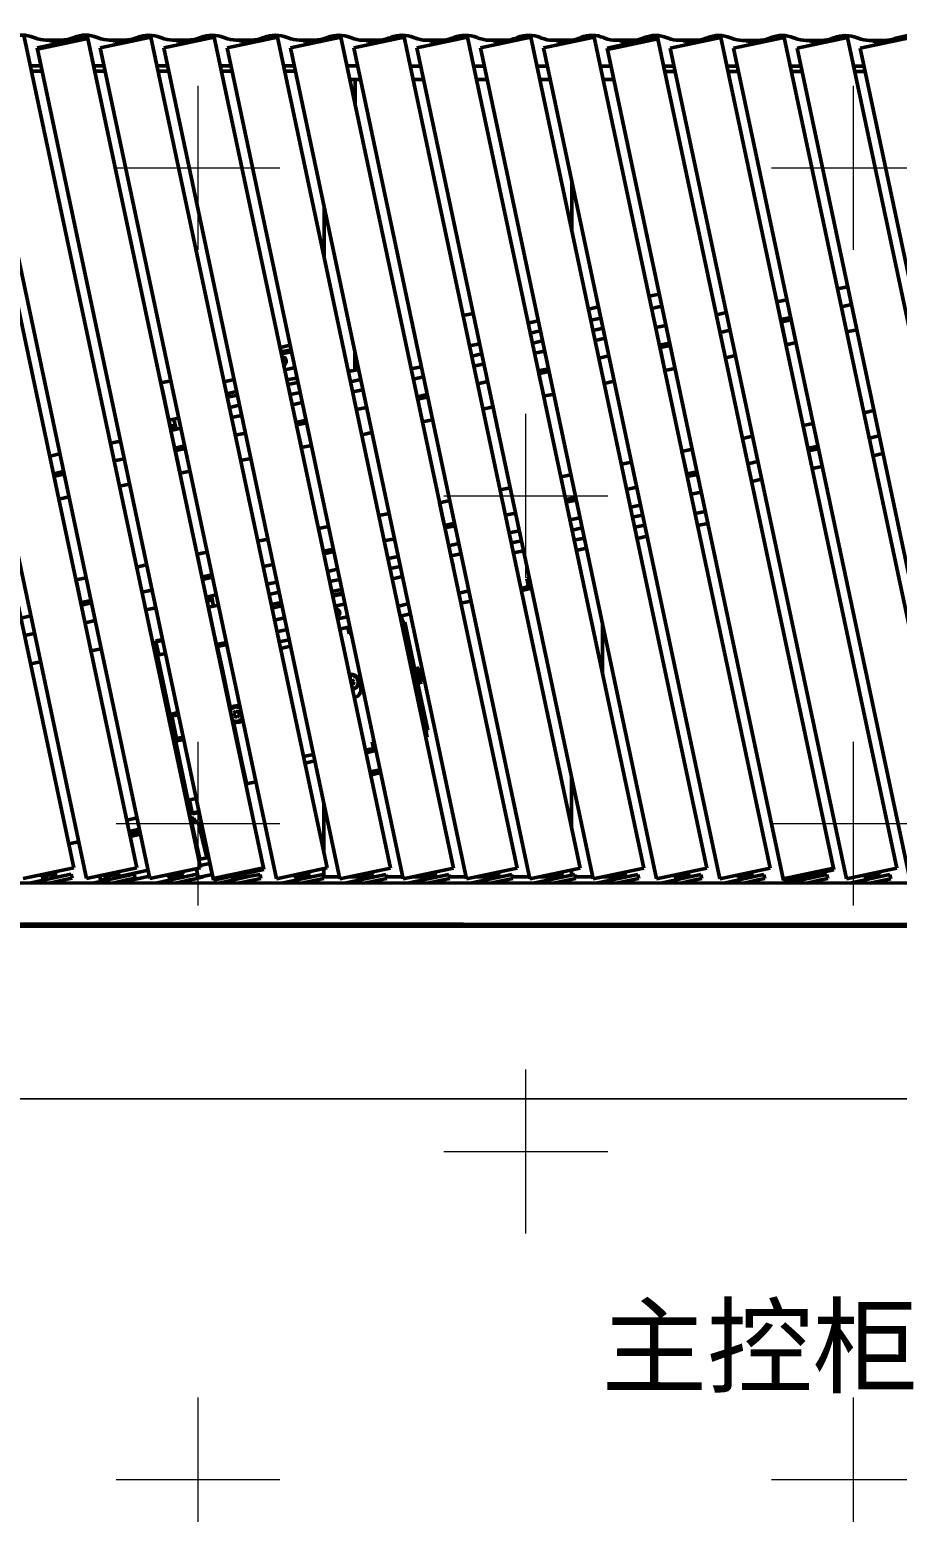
# Model space of a CAD drawing. Header units: millimetres. Extents: x 845401 to 948039, y 511594 to 550263.
# Drawn here: x 916154 to 916995, y 535198 to 536634 of the extents above; entities that cross this region are included whole.
import ezdxf

# ---------------------------------------------------------------- set-up
doc = ezdxf.new("R2010")
doc.units = ezdxf.units.MM
for name, color, linetype in [('00', 7, 'Continuous'), ('DIM', 2, 'Continuous'), ('MARK', 3, 'Continuous')]:
    doc.layers.add(name, color=color, linetype=linetype)
doc.layers.add('A-剖-0.10mm.......SECT-L01', color=255, linetype='Continuous', lineweight=18)
doc.layers.add('可见 (ISO)', color=7, linetype='Continuous', lineweight=50)
doc.styles.add('MtXpl_', font='simfang.ttf')

# ---------------------------------------------------------------- blocks, each defined once
blk = doc.blocks.new('20210329143249')
at = {"color": 7, "linetype": 'Continuous', "lineweight": 25}
blk.add_line((-1554, 45), (44, 45), dxfattribs=at)
at = {"layer": 'MARK', "style": 'MtXpl_'}
blk.add_text('主控柜', height=75, dxfattribs=at).set_placement((-940.1, -232.1))
blk = doc.blocks.new('单件分离新结构核图')
at = {"layer": '可见 (ISO)'}
for p, q in [((4622459.9, 894477.5), (4622288.9, 895282)), ((4622521.2, 894477.5), (4622350.2, 895282)), ((4622582.6, 894477.5), (4622411.6, 895282)), ((4622420.8, 895281.6), (4622421.8, 895281.2)), ((4622472.9, 895282), (4622424, 895271.6)), ((4622458.9, 895281.2), (4622459.9, 895281.6)), ((4622470.1, 895283.8), (4622459.6, 895281.5)), ((4622643.9, 894477.5), (4622472.9, 895282)), ((4622482.1, 895281.6), (4622483.1, 895281.2)), ((4622534.3, 895282), (4622485.3, 895271.6)), ((4622520.2, 895281.2), (4622521.2, 895281.6)), ((4622531.4, 895283.8), (4622521, 895281.5)), ((4622705.3, 894477.5), (4622534.3, 895282)), ((4622543.5, 895281.6), (4622544.5, 895281.2)), ((4622595.6, 895282), (4622546.7, 895271.6)), ((4622581.5, 895281.2), (4622582.5, 895281.6)), ((4622592.8, 895283.8), (4622582.3, 895281.5)), ((4622766.6, 894477.5), (4622595.6, 895282)), ((4622604.8, 895281.6), (4622605.8, 895281.2)), ((4622656.9, 895282), (4622608, 895271.6)), ((4622642.9, 895281.2), (4622643.9, 895281.6)), ((4622654.1, 895283.8), (4622643.6, 895281.5)), ((4622827.9, 894477.5), (4622656.9, 895282)), ((4622666.2, 895281.6), (4622667.2, 895281.2)), ((4622718.3, 895282), (4622669.4, 895271.6)), ((4622704.2, 895281.2), (4622705.2, 895281.6)), ((4622715.5, 895283.8), (4622705, 895281.5)), ((4622889.3, 894477.5), (4622718.3, 895282)), ((4622727.5, 895281.6), (4622728.5, 895281.2)), ((4622779.6, 895282), (4622730.7, 895271.6)), ((4622765.6, 895281.2), (4622766.6, 895281.6)), ((4622776.8, 895283.8), (4622766.3, 895281.5)), ((4622950.6, 894477.5), (4622779.6, 895282)), ((4622788.8, 895281.6), (4622789.8, 895281.2)), ((4622841, 895282), (4622792, 895271.6)), ((4622826.9, 895281.2), (4622827.9, 895281.6)), ((4622838.1, 895283.8), (4622827.7, 895281.5)), ((4623012, 894477.5), (4622841, 895282)), ((4622850.2, 895281.6), (4622851.2, 895281.2)), ((4622902.3, 895282), (4622853.4, 895271.6)), ((4622888.2, 895281.2), (4622889.2, 895281.6)), ((4622899.5, 895283.8), (4622889, 895281.5)), ((4623073.3, 894477.5), (4622902.3, 895282)), ((4622911.5, 895281.6), (4622912.5, 895281.2)), ((4622963.6, 895282), (4622914.7, 895271.6)), ((4622949.6, 895281.2), (4622950.6, 895281.6)), ((4622960.8, 895283.8), (4622950.3, 895281.5)), ((4623134.6, 894477.5), (4622963.6, 895282)), ((4622972.9, 895281.6), (4622973.9, 895281.2)), ((4623025, 895282), (4622976.1, 895271.6)), ((4623010.9, 895281.2), (4623011.9, 895281.6)), ((4623022.2, 895283.8), (4623011.7, 895281.5)), ((4623196, 894477.5), (4623025, 895282)), ((4623034.2, 895281.6), (4623035.2, 895281.2)), ((4623086.3, 895282), (4623037.4, 895271.6)), ((4623072.3, 895281.2), (4623073.3, 895281.6)), ((4623083.5, 895283.8), (4623073, 895281.5)), ((4623257.3, 894477.5), (4623086.3, 895282)), ((4623095.5, 895281.6), (4623096.5, 895281.2)), ((4623147.7, 895282), (4623098.7, 895271.6)), ((4623133.6, 895281.2), (4623134.6, 895281.6)), ((4623144.8, 895283.8), (4623134.4, 895281.5)), ((4623318.7, 894477.5), (4623147.7, 895282)), ((4623156.9, 895281.6), (4623157.9, 895281.2)), ((4623209, 895282), (4623160.1, 895271.6)), ((4623194.9, 895281.2), (4623195.9, 895281.6)), ((4623206.2, 895283.8), (4623195.7, 895281.5)), ((4623380, 894477.5), (4623209, 895282)), ((4623218.2, 895281.6), (4623219.2, 895281.2)), ((4623270.3, 895282), (4623221.4, 895271.6)), ((4623256.3, 895281.2), (4623257.3, 895281.6)), ((4623267.5, 895283.8), (4623257, 895281.5)), ((4622472.3, 894467.1), (4622301.3, 895271.6)), ((4622533.7, 894467.1), (4622362.7, 895271.6)), ((4622595, 894467.1), (4622424, 895271.6)), ((4622473.2, 895280.5), (4622424.3, 895270.1)), ((4622595.3, 894465.6), (4622424.3, 895270.1)), ((4622447.7, 895279.1), (4622432.9, 895279.1)), ((4622437.5, 895279.1), (4622437.9, 895276.9)), ((4622447.7, 895279), (4622437.9, 895276.9)), ((4622450.1, 895279.2), (4622440.7, 895277.2)), ((4622440.7, 895277.2), (4622441.1, 895275.2)), ((4622441.8, 895277.7), (4622441.8, 895277.4)), ((4622444.9, 895278.4), (4622444.9, 895278.1)), ((4622448.1, 895279.1), (4622447.7, 895279)), ((4622455.4, 895280.1), (4622455.8, 895278.3)), ((4622644.2, 894476), (4622473.2, 895280.5)), ((4622656.4, 894467.1), (4622485.3, 895271.6)), ((4622509.1, 895279.1), (4622494.3, 895279.1)), ((4622498.8, 895279.1), (4622499.3, 895276.9)), ((4622509, 895279), (4622499.3, 895276.9)), ((4622511.4, 895279.2), (4622502, 895277.2)), ((4622502, 895277.2), (4622502.5, 895275.2)), ((4622503.1, 895277.7), (4622503.2, 895277.4)), ((4622506.2, 895278.4), (4622506.3, 895278.1)), ((4622509.5, 895279.1), (4622509, 895279)), ((4622516.8, 895280.1), (4622517.1, 895278.3)), ((4622717.7, 894467.1), (4622546.7, 895271.6)), ((4622570.4, 895279.1), (4622555.6, 895279.1)), ((4622560.1, 895279.1), (4622560.6, 895276.9)), ((4622570.4, 895279), (4622560.6, 895276.9)), ((4622572.7, 895279.2), (4622563.4, 895277.2)), ((4622563.4, 895277.2), (4622563.8, 895275.2)), ((4622564.4, 895277.7), (4622564.5, 895277.4)), ((4622567.6, 895278.4), (4622567.6, 895278.1)), ((4622570.8, 895279.1), (4622570.4, 895279)), ((4622578.1, 895280.1), (4622578.5, 895278.3)), ((4622779, 894467.1), (4622608, 895271.6)), ((4622631.7, 895279.1), (4622617, 895279.1)), ((4622621.5, 895279.1), (4622621.9, 895276.9)), ((4622631.7, 895279), (4622621.9, 895276.9)), ((4622634.1, 895279.2), (4622624.7, 895277.2)), ((4622624.7, 895277.2), (4622625.1, 895275.2)), ((4622625.8, 895277.7), (4622625.9, 895277.4)), ((4622628.9, 895278.4), (4622629, 895278.1)), ((4622632.1, 895279.1), (4622631.7, 895279)), ((4622639.4, 895280.1), (4622639.8, 895278.3)), ((4622840.4, 894467.1), (4622669.4, 895271.6)), ((4622693.1, 895279.1), (4622678.3, 895279.1)), ((4622682.8, 895279.1), (4622683.3, 895276.9)), ((4622693.1, 895279), (4622683.3, 895276.9)), ((4622695.4, 895279.2), (4622686.1, 895277.2)), ((4622686.1, 895277.2), (4622686.5, 895275.2)), ((4622687.1, 895277.7), (4622687.2, 895277.4)), ((4622690.2, 895278.4), (4622690.3, 895278.1)), ((4622693.5, 895279.1), (4622693.1, 895279)), ((4622700.8, 895280.1), (4622701.2, 895278.3)), ((4622901.7, 894467.1), (4622730.7, 895271.6)), ((4622754.4, 895279.1), (4622739.6, 895279.1)), ((4622744.2, 895279.1), (4622744.6, 895276.9)), ((4622754.4, 895279), (4622744.6, 895276.9)), ((4622756.8, 895279.2), (4622747.4, 895277.2)), ((4622747.4, 895277.2), (4622747.8, 895275.2)), ((4622748.5, 895277.7), (4622748.5, 895277.4)), ((4622751.6, 895278.4), (4622751.6, 895278.1)), ((4622754.8, 895279.1), (4622754.4, 895279)), ((4622762.1, 895280.1), (4622762.5, 895278.3)), ((4622963.1, 894467.1), (4622792, 895271.6)), ((4622815.8, 895279.1), (4622801, 895279.1)), ((4622805.5, 895279.1), (4622806, 895276.9)), ((4622815.7, 895279), (4622806, 895276.9)), ((4622807.4, 895276.3), (4622807.4, 895277.2)), ((4622807.4, 895276.3), (4622807.4, 895274.8)), ((4622818.1, 895279.2), (4622808.7, 895277.2)), ((4622808.7, 895277.2), (4622809.2, 895275.2)), ((4622809.8, 895277.7), (4622809.9, 895277.4)), ((4622812.9, 895278.4), (4622813, 895278.1)), ((4622816.2, 895279.1), (4622815.7, 895279)), ((4622823.5, 895280.1), (4622823.8, 895278.3)), ((4623024.4, 894467.1), (4622853.4, 895271.6)), ((4622877.1, 895279.1), (4622862.3, 895279.1)), ((4622866.8, 895279.1), (4622867.3, 895276.9)), ((4622877.1, 895279), (4622867.3, 895276.9)), ((4622879.4, 895279.2), (4622870.1, 895277.2)), ((4622870.1, 895277.2), (4622870.5, 895275.2)), ((4622871.1, 895277.7), (4622871.2, 895277.4)), ((4622874.3, 895278.4), (4622874.3, 895278.1)), ((4622877.5, 895279.1), (4622877.1, 895279)), ((4622884.8, 895280.1), (4622885.2, 895278.3)), ((4623085.7, 894467.1), (4622914.7, 895271.6)), ((4622938.4, 895279.1), (4622923.7, 895279.1)), ((4622928.2, 895279.1), (4622928.6, 895276.9)), ((4622938.4, 895279), (4622928.6, 895276.9)), ((4622940.8, 895279.2), (4622931.4, 895277.2)), ((4622931.4, 895277.2), (4622931.8, 895275.2)), ((4622932.5, 895277.7), (4622932.6, 895277.4)), ((4622935.6, 895278.4), (4622935.7, 895278.1)), ((4622938.8, 895279.1), (4622938.4, 895279)), ((4622946.1, 895280.1), (4622946.5, 895278.3)), ((4623147.1, 894467.1), (4622976.1, 895271.6)), ((4623025.3, 895280.5), (4622976.4, 895270.1)), ((4623147.4, 894465.6), (4622976.4, 895270.1)), ((4622999.8, 895279.1), (4622985, 895279.1)), ((4622989.5, 895279.1), (4622990, 895276.9)), ((4622999.8, 895279), (4622990, 895276.9)), ((4623002.1, 895279.2), (4622992.8, 895277.2)), ((4622992.8, 895277.2), (4622993.2, 895275.2)), ((4622993.8, 895277.7), (4622993.9, 895277.4)), ((4622996.9, 895278.4), (4622997, 895278.1)), ((4623000.2, 895279.1), (4622999.8, 895279)), ((4623007.5, 895280.1), (4623007.9, 895278.3)), ((4623196.3, 894476), (4623025.3, 895280.5)), ((4623208.4, 894467.1), (4623037.4, 895271.6)), ((4623061.1, 895279.1), (4623046.3, 895279.1)), ((4623050.9, 895279.1), (4623051.3, 895276.9)), ((4623061.1, 895279), (4623051.3, 895276.9)), ((4623063.5, 895279.2), (4623054.1, 895277.2)), ((4623054.1, 895277.2), (4623054.5, 895275.2)), ((4623055.2, 895277.7), (4623055.2, 895277.4)), ((4623058.3, 895278.4), (4623058.3, 895278.1)), ((4623061.5, 895279.1), (4623061.1, 895279)), ((4623068.8, 895280.1), (4623069.2, 895278.3)), ((4623269.8, 894467.1), (4623098.7, 895271.6)), ((4623122.5, 895279.1), (4623107.7, 895279.1)), ((4623112.2, 895279.1), (4623112.7, 895276.9)), ((4623122.4, 895279), (4623112.7, 895276.9)), ((4623124.8, 895279.2), (4623115.4, 895277.2)), ((4623115.4, 895277.2), (4623115.9, 895275.2)), ((4623116.5, 895277.7), (4623116.6, 895277.4)), ((4623119.6, 895278.4), (4623119.7, 895278.1)), ((4623122.9, 895279.1), (4623122.4, 895279)), ((4623130.2, 895280.1), (4623130.5, 895278.3)), ((4623331.1, 894467.1), (4623160.1, 895271.6)), ((4623183.8, 895279.1), (4623169, 895279.1)), ((4623173.5, 895279.1), (4623174, 895276.9)), ((4623183.8, 895279), (4623174, 895276.9)), ((4623186.1, 895279.2), (4623176.8, 895277.2)), ((4623176.8, 895277.2), (4623177.2, 895275.2)), ((4623177.8, 895277.7), (4623177.9, 895277.4)), ((4623181, 895278.4), (4623181, 895278.1)), ((4623184.2, 895279.1), (4623183.8, 895279)), ((4623191.5, 895280.1), (4623191.9, 895278.3)), ((4623392.4, 894467.1), (4623221.4, 895271.6)), ((4623245.1, 895279.1), (4623230.4, 895279.1)), ((4623234.9, 895279.1), (4623235.3, 895276.9)), ((4623245.1, 895279), (4623235.3, 895276.9)), ((4623247.5, 895279.2), (4623238.1, 895277.2)), ((4623238.1, 895277.2), (4623238.5, 895275.2)), ((4623239.2, 895277.7), (4623239.3, 895277.4)), ((4623242.3, 895278.4), (4623242.4, 895278.1)), ((4623245.5, 895279.1), (4623245.1, 895279)), ((4623252.8, 895280.1), (4623253.2, 895278.3)), ((4622427.7, 895254.1), (4622417.5, 895254.1)), ((4622489.1, 895254.1), (4622478.8, 895254.1)), ((4622550.4, 895254.1), (4622540.2, 895254.1)), ((4622611.7, 895254.1), (4622601.5, 895254.1)), ((4622673.1, 895254.1), (4622662.9, 895254.1)), ((4622734.4, 895254.1), (4622724.2, 895254.1)), ((4622795.8, 895254.1), (4622785.5, 895254.1)), ((4622857.1, 895254.1), (4622846.9, 895254.1)), ((4622918.4, 895254.1), (4622908.2, 895254.1)), ((4622979.8, 895254.1), (4622969.6, 895254.1)), ((4623041.1, 895254.1), (4623030.9, 895254.1)), ((4623102.5, 895254.1), (4623092.2, 895254.1)), ((4623163.8, 895254.1), (4623153.6, 895254.1)), ((4623225.1, 895254.1), (4623214.9, 895254.1)), ((4622428.8, 895249), (4622418.6, 895249)), ((4622490.1, 895249), (4622479.9, 895249)), ((4622551.5, 895249), (4622541.3, 895249)), ((4622612.8, 895249), (4622602.6, 895249)), ((4622674.2, 895249), (4622663.9, 895249)), ((4622727, 895241), (4622737.2, 895241)), ((4622732.1, 895216.9), (4622732.1, 895241)), ((4622788.3, 895241), (4622798.5, 895241)), ((4622849.7, 895241), (4622859.9, 895241)), ((4622911, 895241), (4622921.2, 895241)), ((4622972.3, 895241), (4622982.6, 895241)), ((4623042.2, 895249), (4623032, 895249)), ((4623103.5, 895249), (4623093.3, 895249)), ((4623164.9, 895249), (4623154.7, 895249)), ((4623226.2, 895249), (4623216, 895249)), ((4622942.1, 895094.7), (4622942.1, 895142.8)), ((4622702.1, 895069.5), (4622702.1, 895117.6)), ((4623209.2, 895040.4), (4623199.4, 895038.4)), ((4623026.7, 895033.3), (4623016.9, 895031.3)), ((4623150.5, 895028), (4623140.7, 895025.9)), ((4623212.9, 895023.3), (4623203.1, 895021.2)), ((4622836.9, 895012.4), (4622846.7, 895014.5)), ((4622968, 895020.9), (4622958.2, 895018.8)), ((4622965.5, 895009.1), (4622960.6, 895008)), ((4622965.5, 895009.1), (4622970.3, 895010.1)), ((4623029.2, 895021.6), (4623019.4, 895019.5)), ((4623091.8, 895015.5), (4623082.1, 895013.4)), ((4623154.2, 895010.8), (4623144.4, 895008.8)), ((4623154.7, 895008.4), (4623145.5, 895006.4)), ((4622902.3, 895005.9), (4622899.8, 895005.3)), ((4622911.6, 894997.6), (4622901.8, 894995.6)), ((4622902.3, 895005.9), (4622909.5, 895007.4)), ((4622960.6, 895008), (4622960.5, 895008)), ((4622962.6, 894998.2), (4622972.4, 895000.3)), ((4623033.2, 895003), (4623023.4, 895000.9)), ((4623095.5, 894998.4), (4623085.7, 894996.3)), ((4623149.7, 894984.3), (4623145.1, 895005.9)), ((4623208.3, 894996.8), (4623218.1, 894998.9)), ((4622669.2, 894983.6), (4622659.5, 894981.5)), ((4622852.9, 894985.2), (4622843.1, 894983.1)), ((4622903.9, 894985.8), (4622913.7, 894987.9)), ((4622974.5, 894990.5), (4622964.7, 894988.5)), ((4623036.8, 894985.9), (4623027, 894983.8)), ((4623032.3, 894959.4), (4623027.7, 894980.9)), ((4623037.3, 894983.5), (4623028.1, 894981.5)), ((4623149.6, 894984.3), (4623159.4, 894986.4)), ((4622670.2, 894979.3), (4622660.4, 894977.2)), ((4622670.3, 894978.8), (4622660.5, 894976.7)), ((4622670.6, 894977.3), (4622660.8, 894975.2)), ((4622732.1, 894959.5), (4622732.1, 894976.4)), ((4622784.5, 894970.6), (4622784.5, 894970.6)), ((4622784.5, 894970.6), (4622786.6, 894960.8)), ((4622845.2, 894973.3), (4622855, 894975.4)), ((4622857.1, 894965.6), (4622847.3, 894963.5)), ((4622915.8, 894978.1), (4622906, 894976)), ((4622978.1, 894973.4), (4622968.3, 894971.3)), ((4623090.9, 894971.8), (4623100.7, 894973.9)), ((4622664.1, 894959.8), (4622671.5, 894961.4)), ((4622673.6, 894951.6), (4622666.1, 894950.1)), ((4622673.8, 894961.9), (4622671.5, 894961.4)), ((4622675.9, 894952.1), (4622673.6, 894951.6)), ((4622735.6, 894960.2), (4622725.8, 894958.1)), ((4622786.5, 894960.8), (4622796.3, 894962.9)), ((4622798.4, 894953.1), (4622788.6, 894951)), ((4622919.4, 894961), (4622909.6, 894958.9)), ((4622914.9, 894934.4), (4622910.3, 894956)), ((4622910.3, 894955.7), (4622910.4, 894955.7)), ((4622919.9, 894958.5), (4622910.7, 894956.5)), ((4623032.2, 894959.4), (4623042, 894961.4)), ((4622544.2, 894947.1), (4622553.9, 894949.2)), ((4622544.2, 894947.1), (4622546.3, 894937.4)), ((4622551.9, 894910.9), (4622546.3, 894937.4)), ((4622605.2, 894948.3), (4622615, 894950.4)), ((4622607.7, 894936.6), (4622617.4, 894938.7)), ((4622608.2, 894936.7), (4622609, 894933.3)), ((4622676.9, 894947.7), (4622667.1, 894945.7)), ((4622669.2, 894935.9), (4622678.9, 894938)), ((4622727.8, 894948.3), (4622737.6, 894950.4)), ((4622739.7, 894940.6), (4622729.9, 894938.6)), ((4622860.7, 894948.5), (4622850.9, 894946.4)), ((4622914.8, 894934.4), (4622924.6, 894936.5)), ((4622973.5, 894946.9), (4622983.3, 894949)), ((4622546.5, 894935.9), (4622546.6, 894935.9)), ((4622549, 894924.1), (4622549.1, 894924.1)), ((4622608.5, 894933.2), (4622608.4, 894933.2)), ((4622608.5, 894933.2), (4622613.4, 894934.2)), ((4622610.5, 894923.4), (4622620.3, 894925.5)), ((4622618.2, 894935.3), (4622613.4, 894934.2)), ((4622681, 894928.2), (4622671.2, 894926.1)), ((4622743.3, 894923.5), (4622733.6, 894921.4)), ((4622802, 894936), (4622792.3, 894933.9)), ((4622797.5, 894909.5), (4622793, 894931)), ((4622802.6, 894933.6), (4622793.4, 894931.6)), ((4622856.1, 894921.9), (4622865.9, 894924)), ((4622551.9, 894910.9), (4622556.8, 894912)), ((4622553.1, 894905.1), (4622551.9, 894910.9)), ((4622561.6, 894913), (4622556.8, 894912)), ((4622558.8, 894902.2), (4622556.8, 894912)), ((4622622.3, 894915.7), (4622612.6, 894913.6)), ((4622684.7, 894911.1), (4622674.9, 894909)), ((4622685.2, 894908.6), (4622676, 894906.7)), ((4622797.5, 894909.5), (4622807.2, 894911.5)), ((4623166.2, 894906.1), (4623176, 894908.1)), ((4623224.9, 894918.5), (4623234.7, 894920.6)), ((4622553.1, 894905.1), (4622558, 894906.1)), ((4622553.5, 894903.1), (4622553.1, 894905.1)), ((4622553.5, 894903.1), (4622558.4, 894904.2)), ((4622563.6, 894903.2), (4622553.9, 894901.1)), ((4622626, 894898.6), (4622616.2, 894896.5)), ((4622680.2, 894884.5), (4622675.6, 894906.1)), ((4622675.6, 894905.8), (4622675.6, 894905.8)), ((4622738.8, 894897), (4622748.5, 894899.1)), ((4623107.5, 894893.6), (4623117.3, 894895.7)), ((4623170.9, 894884.6), (4623166.3, 894906.1)), ((4623239.9, 894896.2), (4623230.1, 894894.1)), ((4622505, 894890.7), (4622495.2, 894888.7)), ((4622567.3, 894886.1), (4622557.5, 894884)), ((4622562.8, 894859.6), (4622558.2, 894881.1)), ((4622567.8, 894883.7), (4622558.6, 894881.7)), ((4622680.1, 894884.5), (4622689.9, 894886.6)), ((4623048.8, 894881.1), (4623058.6, 894883.2)), ((4623053.5, 894859.6), (4623048.9, 894881.1)), ((4623181.2, 894883.7), (4623171.4, 894881.6)), ((4623171.5, 894884.2), (4623180.7, 894886.1)), ((4623243.5, 894879), (4623233.7, 894877)), ((4622446.3, 894878.3), (4622436.5, 894876.2)), ((4622508.6, 894873.6), (4622498.8, 894871.5)), ((4622621.4, 894872), (4622631.2, 894874.1)), ((4622990.2, 894868.6), (4622999.9, 894870.7)), ((4623122.5, 894871.2), (4623112.7, 894869.1)), ((4623184.8, 894866.6), (4623175.1, 894864.5)), ((4622449.9, 894861.2), (4622440.1, 894859.1)), ((4622445.4, 894834.6), (4622440.8, 894856.2)), ((4622450.4, 894858.7), (4622441.2, 894856.8)), ((4622562.7, 894859.6), (4622572.5, 894861.6)), ((4622931.5, 894856.2), (4622941.2, 894858.2)), ((4622936.1, 894834.7), (4622931.6, 894856.2)), ((4623063.8, 894858.7), (4623054, 894856.7)), ((4623054.1, 894859.2), (4623063.3, 894861.2)), ((4623126.1, 894854.1), (4623116.4, 894852)), ((4622445.3, 894834.6), (4622455.1, 894836.7)), ((4622504, 894847.1), (4622513.8, 894849.2)), ((4622872.8, 894843.7), (4622882.6, 894845.8)), ((4622936.7, 894834.3), (4622945.9, 894836.2)), ((4623005.1, 894846.3), (4622995.3, 894844.2)), ((4623067.5, 894841.6), (4623057.7, 894839.5)), ((4622814.1, 894831.2), (4622823.9, 894833.3)), ((4622818.7, 894809.7), (4622814.2, 894831.2)), ((4622936.3, 894833.4), (4622946.1, 894835.5)), ((4622946.4, 894833.8), (4622936.7, 894831.7)), ((4622942.1, 894832.9), (4622942.1, 894834.7)), ((4623008.8, 894829.1), (4622999, 894827.1)), ((4623071.4, 894823), (4623061.6, 894821)), ((4622696.7, 894806.3), (4622706.5, 894808.3)), ((4622755.4, 894818.7), (4622765.2, 894820.8)), ((4622819.3, 894809.3), (4622828.5, 894811.3)), ((4622829.1, 894808.8), (4622819.3, 894806.8)), ((4622887.8, 894821.3), (4622878, 894819.2)), ((4622950.1, 894816.7), (4622940.3, 894814.6)), ((4623001.1, 894817.3), (4623010.8, 894819.4)), ((4623003.2, 894807.5), (4623003.1, 894807.5)), ((4623008.1, 894808.6), (4623003.2, 894807.5)), ((4623008.1, 894808.6), (4623012.9, 894809.6)), ((4623073.9, 894811.3), (4623064.1, 894809.2)), ((4622638, 894793.8), (4622647.8, 894795.9)), ((4622701.4, 894784.8), (4622696.8, 894806.3)), ((4622770.4, 894796.4), (4622760.6, 894794.3)), ((4622891.4, 894804.2), (4622881.6, 894802.1)), ((4622883.7, 894792.3), (4622893.5, 894794.4)), ((4622942.4, 894804.8), (4622952.2, 894806.9)), ((4622954.2, 894797.1), (4622944.5, 894795)), ((4623015.2, 894798.8), (4623005.4, 894796.7)), ((4622579.3, 894781.3), (4622589.1, 894783.4)), ((4622584, 894759.8), (4622579.4, 894781.3)), ((4622711.3, 894785.6), (4622701.5, 894783.5)), ((4622711.7, 894783.9), (4622701.9, 894781.8)), ((4622702, 894784.4), (4622711.2, 894786.3)), ((4622774, 894779.3), (4622764.2, 894777.2)), ((4622832.7, 894791.7), (4622822.9, 894789.6)), ((4622825, 894779.9), (4622834.8, 894781.9)), ((4622827.2, 894770.1), (4622825.1, 894779.9)), ((4622895.5, 894784.6), (4622885.8, 894782.6)), ((4622949.1, 894785.8), (4622946.5, 894785.3)), ((4622949.1, 894785.8), (4622956.3, 894787.3)), ((4622520.6, 894768.8), (4622530.4, 894770.9)), ((4622653, 894771.4), (4622643.2, 894769.3)), ((4622715.3, 894766.8), (4622705.5, 894764.7)), ((4622766.3, 894767.4), (4622776.1, 894769.5)), ((4622827.1, 894770.1), (4622827.2, 894770.1)), ((4622462, 894756.4), (4622471.7, 894758.4)), ((4622466.6, 894734.9), (4622462, 894756.4)), ((4622594.3, 894758.9), (4622584.5, 894756.9)), ((4622584.6, 894759.4), (4622593.8, 894761.4)), ((4622656.6, 894754.3), (4622646.9, 894752.2)), ((4622707.6, 894754.9), (4622717.4, 894757)), ((4622778.2, 894759.7), (4622768.4, 894757.6)), ((4622900.1, 894751.9), (4622898.5, 894749.5)), ((4622901.2, 894758.2), (4622898.8, 894757.7)), ((4622901.2, 894758.2), (4622898.8, 894757.7)), ((4622900.9, 894747.9), (4622898.8, 894757.7)), ((4622898.8, 894757.7), (4622900.1, 894751.9)), ((4622467.2, 894734.5), (4622476.4, 894736.4)), ((4622535.6, 894746.5), (4622525.8, 894744.4)), ((4622597.9, 894741.8), (4622588.2, 894739.7)), ((4622588.7, 894737.8), (4622593.6, 894738.8)), ((4622588.7, 894737.8), (4622589.1, 894735.9)), ((4622589.1, 894735.9), (4622594, 894736.9)), ((4622589.1, 894735.9), (4622590.3, 894730)), ((4622593.1, 894740.8), (4622595.2, 894731)), ((4622648.9, 894742.4), (4622658.7, 894744.5)), ((4622719.5, 894747.2), (4622709.7, 894745.1)), ((4622720.2, 894743.7), (4622710.5, 894741.6)), ((4622718.1, 894742.3), (4622710.6, 894740.7)), ((4622720.4, 894742.8), (4622718.1, 894742.3)), ((4622842.5, 894745.8), (4622832.7, 894743.7)), ((4622844.6, 894736), (4622834.8, 894733.9)), ((4622898.5, 894749.5), (4622893, 894748.3)), ((4622900.9, 894747.9), (4622893.5, 894746.4)), ((4622903.2, 894748.4), (4622900.9, 894747.9)), ((4622418.2, 894721.5), (4622408.5, 894719.4)), ((4622476.9, 894734), (4622467.2, 894731.9)), ((4622539.3, 894729.4), (4622529.5, 894727.3)), ((4622590.3, 894730), (4622595.2, 894731)), ((4622590.3, 894730), (4622595.9, 894703.6)), ((4622600, 894732), (4622595.2, 894731)), ((4622651.1, 894732.7), (4622651, 894732.7)), ((4622651.1, 894732.7), (4622656, 894733.7)), ((4622652.3, 894729.4), (4622651.6, 894732.8)), ((4622651.7, 894729.2), (4622661.5, 894731.3)), ((4622660.8, 894734.7), (4622656, 894733.7)), ((4622712.7, 894731), (4622720.1, 894732.5)), ((4622722.5, 894733), (4622720.1, 894732.5)), ((4622783.8, 894733.3), (4622774, 894731.2)), ((4622785.9, 894723.5), (4622776.1, 894721.4)), ((4622777.1, 894721.6), (4622778.6, 894715.3)), ((4622480.6, 894716.9), (4622470.8, 894714.8)), ((4622593.1, 894716.8), (4622593.1, 894716.8)), ((4622654.2, 894717.5), (4622664, 894719.6)), ((4622656.6, 894706.2), (4622666.4, 894708.3)), ((4622715.3, 894718.7), (4622725.1, 894720.8)), ((4622717.4, 894708.9), (4622727.2, 894711)), ((4622725.3, 894710.6), (4622726.7, 894704.3)), ((4622779.5, 894715.5), (4622777.4, 894715.1)), ((4622780.5, 894715.7), (4622779.5, 894715.5)), ((4622801.7, 894610.8), (4622779.5, 894715.5)), ((4622780.5, 894715.7), (4622791.6, 894663.4)), ((4622972.1, 894665), (4622972.1, 894713.1)), ((4622421.9, 894704.4), (4622412.1, 894702.3)), ((4622536.2, 894695.5), (4622539.3, 894696.1)), ((4622536.3, 894695.5), (4622536.2, 894695.8)), ((4622539.3, 894697.2), (4622545.8, 894698.5)), ((4622539.3, 894697.2), (4622539.5, 894696.5)), ((4622539.3, 894696.1), (4622541.7, 894684.5)), ((4622546, 894697.8), (4622539.5, 894696.5)), ((4622539.5, 894696.5), (4622542.2, 894683.7)), ((4622595.5, 894705), (4622595.6, 894705)), ((4622598, 894693.8), (4622595.9, 894703.6)), ((4622598, 894693.8), (4622607.7, 894695.9)), ((4622599, 894692), (4622608.1, 894693.9)), ((4622658.7, 894696.5), (4622668.5, 894698.5)), ((4622728.5, 894704.7), (4622726.7, 894704.3)), ((4622486.4, 894689.6), (4622476.6, 894687.5)), ((4622540.8, 894684.3), (4622541.7, 894684.5)), ((4622554.3, 894620.7), (4622540.8, 894684.3)), ((4622541.9, 894684.9), (4622541.6, 894684.9)), ((4622542.2, 894683.7), (4622548.7, 894685.1)), ((4622599.1, 894691.4), (4622599, 894692)), ((4622599.1, 894691.4), (4622604.1, 894667.9)), ((4622600.6, 894684.1), (4622600, 894684)), ((4622669.8, 894692.2), (4622660.1, 894690.1)), ((4622427.7, 894677.1), (4622417.9, 894675)), ((4622611.7, 894631.9), (4622604.1, 894667.9)), ((4622790.4, 894671.3), (4622789.9, 894671.2)), ((4622790.4, 894671.3), (4622793.7, 894655.6)), ((4622790.7, 894670.1), (4622791.6, 894670.3)), ((4622791.6, 894670.5), (4622794.5, 894671.2)), ((4622791.6, 894670.5), (4622794.5, 894656.8)), ((4622794.5, 894671.2), (4622797.4, 894657.5)), ((4622727.9, 894659.5), (4622729.4, 894659.9)), ((4622730.4, 894655), (4622728.9, 894654.7)), ((4622729.4, 894659.9), (4622731.3, 894657.7)), ((4622731.3, 894657.7), (4622730.4, 894655)), ((4622736.3, 894658.8), (4622737.8, 894651.9)), ((4622791.6, 894663.4), (4622790.6, 894663.2)), ((4622791.6, 894663.4), (4622802.7, 894611)), ((4622793.7, 894655.6), (4622793.2, 894655.5)), ((4622793.5, 894656.9), (4622794.5, 894657.1)), ((4622794.5, 894656.8), (4622797.4, 894657.5)), ((4622615.4, 894634.1), (4622620.6, 894635.2)), ((4622555.2, 894620.9), (4622552.2, 894620.3)), ((4622560.8, 894627.9), (4622554.4, 894626.5)), ((4622554.4, 894626.5), (4622554.8, 894624.3)), ((4622554.8, 894624.3), (4622561.3, 894625.7)), ((4622559.4, 894602.8), (4622554.8, 894624.3)), ((4622555.2, 894620.9), (4622558.4, 894606)), ((4622614.8, 894627.3), (4622616.9, 894629.2)), ((4622615.4, 894624.4), (4622614.8, 894627.3)), ((4622615.4, 894634.1), (4622615.4, 894634.1)), ((4622618.1, 894623.5), (4622615.4, 894624.4)), ((4622616.9, 894629.2), (4622619.7, 894628.3)), ((4622620.3, 894625.5), (4622618.1, 894623.5)), ((4622619.7, 894628.3), (4622620.3, 894625.5)), ((4622622.1, 894583), (4622614.5, 894619)), ((4622623.9, 894619.6), (4622618.7, 894618.4)), ((4622618.7, 894618.4), (4622618.7, 894618.5)), ((4622799.7, 894610.4), (4622801.7, 894610.8)), ((4622802.1, 894604.3), (4622800.8, 894610.6)), ((4622801.7, 894610.8), (4622802.7, 894611)), ((4622558.4, 894606), (4622555.4, 894605.4)), ((4622570.9, 894542.2), (4622557.4, 894605.8)), ((4622565.9, 894604.1), (4622559.4, 894602.8)), ((4622559.4, 894602.8), (4622559.9, 894600.5)), ((4622559.9, 894600.5), (4622566.3, 894601.9)), ((4622750.3, 894593.2), (4622742.3, 894591.6)), ((4622742.7, 894590.1), (4622752.4, 894592.2)), ((4622748.9, 894599.6), (4622750.8, 894600)), ((4622748.9, 894599.6), (4622750.3, 894593.2)), ((4622750.3, 894593.2), (4622752.1, 894593.6)), ((4622801, 894604), (4622802.1, 894604.3)), ((4622622.1, 894583), (4622627.1, 894559.5)), ((4622682.3, 894585.4), (4622692.1, 894587.5)), ((4622693.4, 894581.2), (4622683.7, 894579.1)), ((4622742.9, 894589.1), (4622752.6, 894591.2)), ((4622625.6, 894566.7), (4622625, 894566.6)), ((4622756.6, 894572.6), (4622746.8, 894570.5)), ((4622757, 894570.7), (4622747.2, 894568.6)), ((4622942.1, 894517.5), (4622942.1, 894565.6)), ((4622627.3, 894558.9), (4622627.1, 894559.5)), ((4622627.3, 894558.9), (4622636.4, 894560.9)), ((4622568.8, 894544.9), (4622573, 894525.4)), ((4622571.9, 894542.5), (4622570.9, 894542.2)), ((4622571.9, 894542.5), (4622574.4, 894530.8)), ((4622578.5, 894544.7), (4622572, 894543.3)), ((4622572, 894543.3), (4622574.7, 894530.6)), ((4622572.3, 894542.1), (4622572, 894542.1)), ((4622702.1, 894492.3), (4622702.1, 894540.4)), ((4622521.2, 894525.8), (4622511.4, 894523.8)), ((4622574.4, 894530.8), (4622571.9, 894530.3)), ((4622572.4, 894525.3), (4622576.1, 894526.1)), ((4622573, 894522.4), (4622576.8, 894523.1)), ((4622573.4, 894520.5), (4622574.2, 894520.7)), ((4622574.2, 894520.7), (4622576.8, 894523.1)), ((4622574.2, 894520.7), (4622582.1, 894485.9)), ((4622574.7, 894530.6), (4622581.2, 894532)), ((4622574.7, 894530.6), (4622574.9, 894529.9)), ((4622574.9, 894529.9), (4622581.4, 894531.3)), ((4622576.1, 894526.1), (4622576.2, 894526.1)), ((4622576.1, 894526.1), (4622576.5, 894524.6)), ((4622576.2, 894526.1), (4622576.5, 894524.6)), ((4622576.5, 894524.6), (4622576.8, 894523.1)), ((4622576.8, 894523.1), (4622576.8, 894523.1)), ((4622576.8, 894523.1), (4622580.4, 894522)), ((4622580.4, 894522), (4622589, 894487.4)), ((4622513.7, 894512.8), (4622523.5, 894514.9)), ((4622514.3, 894509.9), (4622524.1, 894512)), ((4622514.7, 894508), (4622524.5, 894510.1)), ((4622464.7, 894502.8), (4622455, 894500.7)), ((4622459.9, 894477.5), (4622411, 894467.1)), ((4622521.2, 894477.5), (4622472.3, 894467.1)), ((4622582.6, 894477.5), (4622533.7, 894467.1)), ((4622580.8, 894485.7), (4622590.6, 894487.7)), ((4622582.1, 894479.8), (4622591.9, 894481.9)), ((4622591.7, 894481.8), (4622594, 894471.1)), ((4622643.9, 894477.5), (4622595, 894467.1)), ((4622705.3, 894477.5), (4622656.4, 894467.1)), ((4622766.6, 894477.5), (4622717.7, 894467.1)), ((4622827.9, 894477.5), (4622779, 894467.1)), ((4622889.3, 894477.5), (4622840.4, 894467.1)), ((4622950.6, 894477.5), (4622901.7, 894467.1)), ((4623012, 894477.5), (4622963.1, 894467.1)), ((4623073.3, 894477.5), (4623024.4, 894467.1)), ((4623134.6, 894477.5), (4623085.7, 894467.1)), ((4623196, 894477.5), (4623147.1, 894467.1)), ((4623257.3, 894477.5), (4623208.4, 894467.1)), ((4623683.9, 894463.1), (4621866.4, 894463.1)), ((4622418.7, 894463.1), (4622449.6, 894469.7)), ((4622428.5, 894468.7), (4622428.1, 894470.7)), ((4622443.2, 894471.9), (4622428.5, 894468.7)), ((4622430.4, 894465.6), (4622429.6, 894469)), ((4622433.5, 894466.2), (4622432.8, 894469.6)), ((4622437.9, 894463.1), (4622450.4, 894465.8)), ((4622439.7, 894467.6), (4622439, 894471)), ((4622440.6, 894463.1), (4622440.5, 894463.6)), ((4622442.8, 894468.2), (4622442.1, 894471.6)), ((4622443.2, 894471.9), (4622442.8, 894473.8)), ((4622443.9, 894463.1), (4622443.6, 894464.3)), ((4622449.6, 894469.7), (4622457.4, 894471.3)), ((4622458.3, 894467.4), (4622450.4, 894465.8)), ((4622458.3, 894467.4), (4622457.4, 894471.3)), ((4622479.7, 894463.1), (4622510.6, 894469.7)), ((4622484.1, 894465.1), (4622491.5, 894466.7)), ((4622484.3, 894464.1), (4622484.1, 894465.1)), ((4622485.1, 894469.8), (4622486, 894465.5)), ((4622489.9, 894468.7), (4622489.4, 894470.7)), ((4622504.5, 894471.9), (4622489.9, 894468.7)), ((4622490.7, 894466.5), (4622490.3, 894468.8)), ((4622491.7, 894465.6), (4622491, 894469)), ((4622494.8, 894466.3), (4622494.1, 894469.6)), ((4622498.9, 894463.1), (4622511.4, 894465.8)), ((4622501, 894467.6), (4622500.3, 894471)), ((4622502, 894463.1), (4622501.8, 894463.7)), ((4622504.1, 894468.3), (4622503.4, 894471.6)), ((4622503.9, 894469.3), (4622531.9, 894475.3)), ((4622504.5, 894471.9), (4622504.1, 894473.8)), ((4622505.2, 894463.1), (4622505, 894464.4)), ((4622505.2, 894463.4), (4622533.2, 894469.4)), ((4622510.6, 894469.7), (4622518.4, 894471.3)), ((4622519.3, 894467.4), (4622511.4, 894465.8)), ((4622519.3, 894467.4), (4622518.4, 894471.3)), ((4622540.7, 894463.1), (4622571.6, 894469.7)), ((4622551.2, 894468.7), (4622550.8, 894470.7)), ((4622565.9, 894471.9), (4622551.2, 894468.7)), ((4622553, 894465.7), (4622552.3, 894469)), ((4622556.1, 894466.4), (4622555.4, 894469.6)), ((4622559.9, 894463.1), (4622572.4, 894465.8)), ((4622562.3, 894467.7), (4622561.6, 894471)), ((4622563.3, 894463.1), (4622563.2, 894463.8)), ((4622565.4, 894468.4), (4622564.8, 894471.6)), ((4622565.9, 894471.9), (4622565.5, 894473.8)), ((4622566.6, 894463.1), (4622566.3, 894464.4)), ((4622571.6, 894469.7), (4622579.4, 894471.3)), ((4622580.3, 894467.4), (4622572.4, 894465.8)), ((4622578.8, 894476.7), (4622580.6, 894468.2)), ((4622580.3, 894467.4), (4622579.4, 894471.3)), ((4622580.1, 894468.1), (4622580.6, 894468.2)), ((4622581.2, 894467.9), (4622580.2, 894467.6)), ((4622580.6, 894468.2), (4622594, 894471.1)), ((4622582.8, 894468.2), (4622581.2, 894467.9)), ((4622582.7, 894468.7), (4622582.8, 894468.2)), ((4622584, 894468.4), (4622582.8, 894468.2)), ((4622583.9, 894468.9), (4622584, 894468.4)), ((4622585, 894468.7), (4622584, 894468.4)), ((4622585.3, 894468.7), (4622585, 894468.7)), ((4622585.2, 894469.2), (4622585.3, 894468.7)), ((4622644.2, 894476), (4622595.3, 894465.6)), ((4622601.7, 894463.1), (4622632.6, 894469.7)), ((4622612.5, 894468.7), (4622612.4, 894469.2)), ((4622627.2, 894471.9), (4622612.5, 894468.7)), ((4622614.3, 894465.8), (4622613.7, 894469)), ((4622614.3, 894468.1), (4622616.6, 894468.6)), ((4622617.5, 894466.4), (4622616.8, 894469.6)), ((4622617.7, 894468.8), (4622622.4, 894469.8)), ((4622620.9, 894463.1), (4622633.4, 894465.8)), ((4622623.7, 894467.8), (4622623, 894471)), ((4622623.6, 894470.1), (4622625.9, 894470.6)), ((4622624.7, 894463.1), (4622624.5, 894463.9)), ((4622626.8, 894468.4), (4622626.1, 894471.6)), ((4622627.2, 894471.9), (4622627.1, 894472.3)), ((4622627.9, 894463.1), (4622627.6, 894464.5)), ((4622632.6, 894469.7), (4622640.4, 894471.3)), ((4622641.3, 894467.4), (4622633.4, 894465.8)), ((4622641.3, 894467.4), (4622640.4, 894471.3)), ((4622662.7, 894463.1), (4622693.6, 894469.7)), ((4622673.9, 894468.7), (4622673.5, 894470.7)), ((4622688.6, 894471.9), (4622673.9, 894468.7)), ((4622675.7, 894465.9), (4622675, 894469)), ((4622678.8, 894466.5), (4622678.1, 894469.6)), ((4622681.9, 894463.1), (4622694.4, 894465.8)), ((4622685, 894467.8), (4622684.3, 894471)), ((4622686, 894463.1), (4622685.8, 894463.9)), ((4622688.1, 894468.5), (4622687.4, 894471.6)), ((4622688, 894469), (4622690.4, 894469)), ((4622688.6, 894471.9), (4622688.1, 894473.8)), ((4622689.2, 894463.1), (4622688.9, 894464.6)), ((4622693.6, 894469.7), (4622701.4, 894471.3)), ((4622702.3, 894467.4), (4622694.4, 894465.8)), ((4622702.3, 894467.4), (4622701.4, 894471.3)), ((4622701.9, 894469), (4622717.3, 894469)), ((4622702.1, 894469), (4622702.1, 894476.8)), ((4622723.7, 894463.1), (4622754.6, 894469.7)), ((4622726.7, 894469), (4622735.2, 894469)), ((4622732.1, 894469), (4622732.1, 894470.1)), ((4622735.2, 894468.7), (4622734.8, 894470.7)), ((4622749.9, 894471.9), (4622735.2, 894468.7)), ((4622737, 894465.9), (4622736.3, 894469)), ((4622740.1, 894466.6), (4622739.5, 894469.6)), ((4622742.9, 894463.1), (4622755.4, 894465.8)), ((4622746.3, 894467.9), (4622745.7, 894471)), ((4622747.3, 894463.1), (4622747.1, 894464)), ((4622749.4, 894468.6), (4622748.8, 894471.6)), ((4622749.3, 894469), (4622751.4, 894469)), ((4622749.9, 894471.9), (4622749.5, 894473.8)), ((4622750.6, 894463.1), (4622750.3, 894464.7)), ((4622754.6, 894469.7), (4622762.4, 894471.3)), ((4622763.3, 894467.4), (4622755.4, 894465.8)), ((4622763.3, 894467.4), (4622762.4, 894471.3)), ((4622762.9, 894469), (4622778.6, 894469)), ((4622784.7, 894463.1), (4622815.6, 894469.7)), ((4622788.1, 894469), (4622796.5, 894469)), ((4622796.6, 894468.7), (4622796.1, 894470.7)), ((4622811.2, 894471.9), (4622796.6, 894468.7)), ((4622798.3, 894466), (4622797.7, 894469)), ((4622801.4, 894466.7), (4622800.8, 894469.6)), ((4622803.9, 894463.1), (4622816.4, 894465.8)), ((4622807.6, 894468), (4622807, 894471)), ((4622808.7, 894463.1), (4622808.5, 894464.1)), ((4622810.7, 894468.6), (4622810.1, 894471.6)), ((4622810.7, 894469), (4622812.4, 894469)), ((4622811.2, 894471.9), (4622810.8, 894473.8)), ((4622811.9, 894463.1), (4622811.6, 894464.7)), ((4622815.6, 894469.7), (4622823.4, 894471.3)), ((4622824.3, 894467.4), (4622816.4, 894465.8)), ((4622824.3, 894467.4), (4622823.4, 894471.3)), ((4622823.9, 894469), (4622840, 894469)), ((4622845.7, 894463.1), (4622876.6, 894469.7)), ((4622849.4, 894469), (4622857.9, 894469)), ((4622857.9, 894468.7), (4622857.5, 894470.7)), ((4622872.6, 894471.9), (4622857.9, 894468.7)), ((4622859.7, 894466.1), (4622859, 894469)), ((4622862.8, 894466.7), (4622862.1, 894469.6)), ((4622864.9, 894463.1), (4622877.4, 894465.8)), ((4622869, 894468), (4622868.3, 894471)), ((4622870, 894463.1), (4622869.8, 894464.1)), ((4622872.1, 894468.7), (4622871.5, 894471.6)), ((4622872, 894469), (4622873.4, 894469)), ((4622872.6, 894471.9), (4622872.2, 894473.8)), ((4622873.3, 894463.1), (4622872.9, 894464.8)), ((4622876.6, 894469.7), (4622884.4, 894471.3)), ((4622885.3, 894467.4), (4622877.4, 894465.8)), ((4622885.3, 894467.4), (4622884.4, 894471.3)), ((4622884.9, 894469), (4622901.3, 894469)), ((4622906.7, 894463.1), (4622937.6, 894469.7)), ((4622910.8, 894469), (4622919.2, 894469)), ((4622919.2, 894468.7), (4622918.8, 894470.7)), ((4622933.9, 894471.9), (4622919.2, 894468.7)), ((4622921, 894466.1), (4622920.4, 894469)), ((4622924.1, 894466.8), (4622923.5, 894469.6)), ((4622925.9, 894463.1), (4622938.4, 894465.8)), ((4622930.3, 894468.1), (4622929.7, 894471)), ((4622931.4, 894463.1), (4622931.1, 894464.2)), ((4622933.4, 894468.8), (4622932.8, 894471.6)), ((4622933.4, 894469), (4622934.4, 894469)), ((4622933.9, 894471.9), (4622933.5, 894473.8)), ((4622934.6, 894463.1), (4622934.2, 894464.9)), ((4622937.6, 894469.7), (4622945.4, 894471.3)), ((4622946.3, 894467.4), (4622938.4, 894465.8)), ((4622942.1, 894470.6), (4622942.1, 894475.6)), ((4622946.3, 894467.4), (4622945.4, 894471.3)), ((4622945.9, 894469), (4622962.6, 894469)), ((4622967.7, 894463.1), (4622998.6, 894469.7)), ((4622972.1, 894469), (4622980.5, 894469)), ((4622980.6, 894468.7), (4622980.2, 894470.7)), ((4622995.3, 894471.9), (4622980.6, 894468.7)), ((4622982.3, 894466.2), (4622981.7, 894469)), ((4622985.4, 894466.9), (4622984.8, 894469.6)), ((4622986.9, 894463.1), (4622999.4, 894465.8)), ((4622991.6, 894468.2), (4622991, 894471)), ((4622992.7, 894463.1), (4622992.5, 894464.3)), ((4622994.7, 894468.8), (4622994.1, 894471.6)), ((4622995.3, 894471.9), (4622994.8, 894473.8)), ((4622995.9, 894463.1), (4622995.6, 894464.9)), ((4622998.6, 894469.7), (4623006.4, 894471.3)), ((4623007.3, 894467.4), (4622999.4, 894465.8)), ((4623007.3, 894467.4), (4623006.4, 894471.3)), ((4623028.7, 894463.1), (4623059.6, 894469.7)), ((4623041.9, 894468.7), (4623041.5, 894470.7)), ((4623056.6, 894471.9), (4623041.9, 894468.7)), ((4623043.6, 894466.3), (4623043, 894469)), ((4623046.7, 894466.9), (4623046.2, 894469.6)), ((4623047.9, 894463.1), (4623060.4, 894465.8)), ((4623052.9, 894468.2), (4623052.4, 894471)), ((4623054, 894463.1), (4623053.8, 894464.3)), ((4623056.1, 894468.9), (4623055.5, 894471.6)), ((4623056.6, 894471.9), (4623056.2, 894473.8)), ((4623057.3, 894463.1), (4623056.9, 894465)), ((4623059.6, 894469.7), (4623067.4, 894471.3)), ((4623068.3, 894467.4), (4623060.4, 894465.8)), ((4623068.3, 894467.4), (4623067.4, 894471.3)), ((4623089.7, 894463.1), (4623120.6, 894469.7)), ((4623103.3, 894468.7), (4623102.8, 894470.7)), ((4623117.9, 894471.9), (4623103.3, 894468.7)), ((4623105, 894466.3), (4623104.4, 894469)), ((4623108.1, 894467), (4623107.5, 894469.6)), ((4623108.9, 894463.1), (4623121.4, 894465.8)), ((4623108.9, 894463.1), (4623108.9, 894463.1)), ((4623114.3, 894468.3), (4623113.7, 894471)), ((4623115.4, 894463.1), (4623115.1, 894464.4)), ((4623117.4, 894469), (4623116.8, 894471.6)), ((4623117.9, 894471.9), (4623117.5, 894473.8)), ((4623118.6, 894463.1), (4623118.2, 894465.1)), ((4623120.6, 894469.7), (4623128.4, 894471.3)), ((4623129.3, 894467.4), (4623121.4, 894465.8)), ((4623129.3, 894467.4), (4623128.4, 894471.3)), ((4623196.3, 894476), (4623147.4, 894465.6)), ((4623150.7, 894463.1), (4623181.6, 894469.7)), ((4623164.6, 894468.7), (4623164.5, 894469.2)), ((4623179.3, 894471.9), (4623164.6, 894468.7)), ((4623166.3, 894466.4), (4623165.7, 894469)), ((4623166.3, 894468.1), (4623168.7, 894468.6)), ((4623169.4, 894467.1), (4623168.8, 894469.6)), ((4623169.8, 894468.8), (4623174.5, 894469.8)), ((4623169.9, 894463.1), (4623182.4, 894465.8)), ((4623170.2, 894463.1), (4623170.2, 894463.2)), ((4623175.6, 894468.4), (4623175, 894471)), ((4623175.6, 894470.1), (4623178, 894470.6)), ((4623176.7, 894463.1), (4623176.4, 894464.5)), ((4623178.7, 894469), (4623178.2, 894471.6)), ((4623179.3, 894471.9), (4623179.2, 894472.3)), ((4623180, 894463.1), (4623179.5, 894465.1)), ((4623181.6, 894469.7), (4623189.4, 894471.3)), ((4623190.3, 894467.4), (4623182.4, 894465.8)), ((4623190.3, 894467.4), (4623189.4, 894471.3)), ((4623211.7, 894463.1), (4623242.6, 894469.7)), ((4623225.9, 894468.7), (4623225.5, 894470.7)), ((4623240.6, 894471.9), (4623225.9, 894468.7)), ((4623227.6, 894466.5), (4623227.1, 894469)), ((4623230.7, 894467.1), (4623230.2, 894469.6)), ((4623230.9, 894463.1), (4623243.4, 894465.8)), ((4623231.6, 894463.1), (4623231.5, 894463.2)), ((4623236.9, 894468.5), (4623236.4, 894471)), ((4623238.1, 894463.1), (4623237.8, 894464.5)), ((4623240, 894469.1), (4623239.5, 894471.6)), ((4623240.6, 894471.9), (4623240.2, 894473.8)), ((4623241.3, 894463.1), (4623240.9, 894465.2)), ((4623242.6, 894469.7), (4623250.4, 894471.3)), ((4623251.3, 894467.4), (4623243.4, 894465.8)), ((4623251.3, 894467.4), (4623250.4, 894471.3)), ((4623687.4, 894423.1), (4621866.4, 894423.1)), ((4623377.7, 894421), (4622241.7, 894421))]:
    blk.add_line(p, q, dxfattribs=at)
for centre, radius, start, end in [((4622409.7, 895253.8), 30, 68.1986, 111.8014), ((4622432.9, 895309.1), 30, 248.1986, 270), ((4622447.7, 895309.1), 30, 270, 291.8014), ((4622471, 895253.8), 30, 68.1986, 111.8014), ((4622494.3, 895309.1), 30, 248.1986, 270), ((4622509.1, 895309.1), 30, 270, 291.8014), ((4622532.3, 895253.8), 30, 68.1986, 111.8014), ((4622555.6, 895309.1), 30, 248.1986, 270), ((4622570.4, 895309.1), 30, 270, 291.8014), ((4622593.7, 895253.8), 30, 68.1986, 111.8014), ((4622617, 895309.1), 30, 248.1986, 270), ((4622631.7, 895309.1), 30, 270, 291.8014), ((4622655, 895253.8), 30, 68.1986, 111.8014), ((4622678.3, 895309.1), 30, 248.1986, 270), ((4622693.1, 895309.1), 30, 270, 291.8014), ((4622716.4, 895253.8), 30, 68.1986, 111.8014), ((4622739.6, 895309.1), 30, 248.1986, 270), ((4622754.4, 895309.1), 30, 270, 291.8014), ((4622777.7, 895253.8), 30, 68.1986, 111.8014), ((4622801, 895309.1), 30, 248.1986, 270), ((4622815.8, 895309.1), 30, 270, 291.8014), ((4622839, 895253.8), 30, 68.1986, 111.8014), ((4622862.3, 895309.1), 30, 248.1986, 270), ((4622877.1, 895309.1), 30, 270, 291.8014), ((4622900.4, 895253.8), 30, 68.1986, 111.8014), ((4622923.7, 895309.1), 30, 248.1986, 270), ((4622938.4, 895309.1), 30, 270, 291.8014), ((4622961.7, 895253.8), 30, 68.1986, 111.8014), ((4622985, 895309.1), 30, 248.1986, 270), ((4622999.8, 895309.1), 30, 270, 291.8014), ((4623023.1, 895253.8), 30, 68.1986, 111.8014), ((4623046.3, 895309.1), 30, 248.1986, 270), ((4623061.1, 895309.1), 30, 270, 291.8014), ((4623084.4, 895253.8), 30, 68.1986, 111.8014), ((4623107.7, 895309.1), 30, 248.1986, 270), ((4623122.5, 895309.1), 30, 270, 291.8014), ((4623145.7, 895253.8), 30, 68.1986, 111.8014), ((4623169, 895309.1), 30, 248.1986, 270), ((4623183.8, 895309.1), 30, 270, 291.8014), ((4623207.1, 895253.8), 30, 68.1986, 111.8014), ((4623230.4, 895309.1), 30, 248.1986, 270), ((4623245.1, 895309.1), 30, 270, 291.8014), ((4623145.6, 895006), 0.5, 102, 192), ((4623028.2, 894981), 0.5, 102, 192), ((4622662.3, 894968.7), 3.25, 307.5416, 103.5612), ((4622910.8, 894956.1), 0.5, 102, 192), ((4622793.5, 894931.1), 0.5, 102, 192), ((4622676.1, 894906.2), 0.5, 102, 192), ((4622558.7, 894881.2), 0.5, 102, 192), ((4623171.4, 894884.7), 0.5, 192, 282), ((4622441.3, 894856.3), 0.5, 102, 192), ((4623054, 894859.7), 0.5, 192, 282), ((4622936.6, 894834.8), 0.5, 192, 282), ((4622819.2, 894809.8), 0.5, 192, 282), ((4622701.9, 894784.9), 0.5, 192, 282), ((4622584.5, 894759.9), 0.5, 192, 282), ((4622467.1, 894735), 0.5, 192, 282), ((4622714.2, 894724.4), 3.25, 280.4388, 76.4584), ((4622728.5, 894657.1), 8, 12, 102.6342), ((4622728.5, 894657.1), 7, 281.2752, 102.7248), ((4622730, 894650.3), 8, 281.3658, 12), ((4622617.5, 894626.4), 8, 105.5833, 141.9569), ((4622617.5, 894626.4), 7.5, 61.5901, 145.2376), ((4622617.5, 894626.4), 7, 58.0083, 149.2191), ((4622617.5, 894626.4), 7, 234.7809, 325.9917), ((4622617.5, 894626.4), 7.5, 238.7624, 322.4099), ((4622617.5, 894626.4), 8, 242.0431, 278.4167), ((4622726.3, 894667.4), 102, 281.9503, 287.5743), ((4622418.6, 894463.6), 0.5, 270, 282), ((4622479.6, 894463.6), 0.5, 270, 282), ((4622540.6, 894463.6), 0.5, 270, 282), ((4622601.6, 894463.6), 0.5, 270, 282), ((4622662.6, 894463.6), 0.5, 270, 282), ((4622723.6, 894463.6), 0.5, 270, 282), ((4622784.6, 894463.6), 0.5, 270, 282), ((4622845.6, 894463.6), 0.5, 270, 282), ((4622906.6, 894463.6), 0.5, 270, 282), ((4622967.6, 894463.6), 0.5, 270, 282), ((4623028.6, 894463.6), 0.5, 270, 282), ((4623089.6, 894463.6), 0.5, 270, 282), ((4623150.6, 894463.6), 0.5, 270, 282), ((4623211.6, 894463.6), 0.5, 270, 282)]:
    blk.add_arc(centre, radius, start, end, dxfattribs=at)
for centre, major_axis, start_param, end_param in [((4622662.1, 894969.7), (1.96, 0.42), 4.668102, 7.898268), ((4622662.1, 894969.7), (0.893, 0.19), 4.615291, 7.951079), ((4622714.4, 894723.3), (1.96, 0.42), 4.668102, 7.898268), ((4622714.4, 894723.3), (0.893, 0.19), 4.615291, 7.951079)]:
    blk.add_ellipse(centre, major_axis=major_axis, ratio=0.906308, start_param=start_param, end_param=end_param, dxfattribs=at)
for points, knots in [([(4622663, 894964.6), (4622663.1, 894964.6), (4622663.1, 894964.7), (4622663.4, 894964.7), (4622663.7, 894964.9), (4622664.3, 894965.2), (4622664.5, 894965.5), (4622664.7, 894965.8), (4622664.7, 894965.8), (4622664.7, 894965.9)], [0.3663018, 0.3663018, 0.3663018, 0.3663018, 0.3751084, 0.3751084, 0.4668977, 0.4668977, 0.558687, 0.558687, 0.5728071, 0.5728071, 0.5728071, 0.5728071]), ([(4622664.7, 894965.9), (4622664.8, 894966.1), (4622664.9, 894966.3), (4622665, 894966.7), (4622665, 894966.8), (4622665, 894966.9)], [0.2061559, 0.2061559, 0.2061559, 0.2061559, 0.2765814, 0.2765814, 0.3169515, 0.3169515, 0.3169515, 0.3169515]), ([(4622715.3, 894727.9), (4622715.2, 894727.9), (4622715.2, 894728), (4622714.9, 894728.2), (4622714.6, 894728.3), (4622714, 894728.4), (4622713.7, 894728.4), (4622713.3, 894728.4), (4622713.3, 894728.4), (4622713.3, 894728.4)], [0.1774098, 0.1774098, 0.1774098, 0.1774098, 0.1915299, 0.1915299, 0.2833192, 0.2833192, 0.3751084, 0.3751084, 0.3839151, 0.3839151, 0.3839151, 0.3839151]), ([(4622716, 894727.1), (4622716, 894727.1), (4622716, 894727.1), (4622715.8, 894727.4), (4622715.6, 894727.7), (4622715.3, 894727.9)], [2.0980203, 2.0980203, 2.0980203, 2.0980203, 2.1065636, 2.1065636, 2.2088146, 2.2088146, 2.2088146, 2.2088146])]:
    blk.add_open_spline(points, degree=3, knots=knots, dxfattribs=at)
for points in [[(4622540.8, 894684.3), (4622539.4, 894687.7), (4622537.9, 894691.5), (4622536.2, 894695.5)], [(4622684.2, 894576.7), (4622684.4, 894577.5), (4622684.5, 894578.4), (4622684.7, 894579.3)], [(4622569.1, 894541), (4622569, 894542.3), (4622568.9, 894543.6), (4622568.8, 894544.9)], [(4622571.3, 894533.6), (4622571.1, 894536.6), (4622571, 894539.5), (4622570.9, 894542.2)]]:
    blk.add_open_spline(points, degree=3, dxfattribs=at)
blk.add_rational_spline([(4622555.4, 894605.4), (4622553.9, 894612.9), (4622552.2, 894620.2)], [2.19551162237, 2.20427994433, 2.19551162237], degree=2, dxfattribs=at)
at = {"layer": 'DIM'}
blk.add_blockref('20210329143249', (4623911.4, 894209.1), dxfattribs=at)
blk = doc.blocks.new('C线')
at = {"layer": 'A-剖-0.10mm.......SECT-L01', "color": 1, "rotation": 359.9712527628268}
blk.add_blockref('单件分离新结构核图', (-3624841.2, -417498, 12.7), dxfattribs=at)
blk = doc.blocks.new('BC线平台')
at = {"layer": 'A-剖-0.10mm.......SECT-L01'}
h = blk.add_hatch(dxfattribs=at)
h.set_pattern_fill('CROSS', color=2, scale=50)
h.set_pattern_definition([(0, (691447.87, 341554.85), (317.5, 317.5), [158.75, -476.25]), (90, (691527.24, 341475.47), (-317.5, 317.5), [158.75, -476.25])])
h.paths.add_polyline_path([(791174.1, 370096.4), (802932, 370096.4), (802932, 366396.4), (791174.1, 366396.4)])

msp = doc.modelspace()

# ---------------------------------------------------------------- block references
at = {"layer": '00'}
for name, p in [('BC线平台', (120688.3, 168041.3, -1)), ('C线', (-81869.8, 61162.2))]:
    msp.add_blockref(name, p, dxfattribs=at)

doc.saveas('drawing.dxf')
